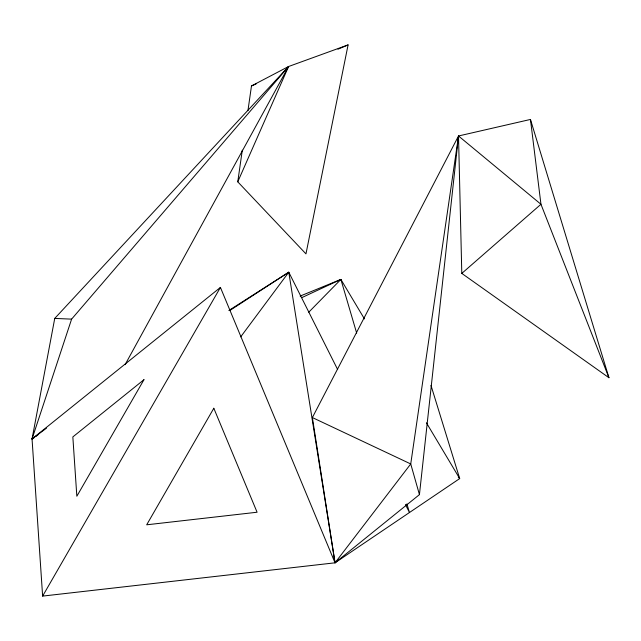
<?xml version="1.0" encoding="UTF-8"?>
<svg xmlns="http://www.w3.org/2000/svg" width="641" height="641" viewBox="0 0 641 641"><rect width="100%" height="100%" fill="white"/><g stroke="black" fill="none" stroke-linecap="round" stroke-linejoin="round"><path stroke-width="0.96" d="M242.29 150.186L237.763 181.82L305.965 253.876L348.087 44.902L288.578 66.512L54.741 318.417L32.05 438.957L42.627 596.098L335.035 562.814L419.438 494.628L458.515 135.98L530.452 119.45L608.95 377.733L461.8 273.403L458.515 135.98L540.956 204.271L608.95 377.733M247.939 110.653L251.48 85.942L288.578 66.512L237.763 181.82M430.984 385.393L459.701 478.579L335.035 562.814L220.416 287.416L32.05 438.957L34.534 437.282L32.05 438.957L71.6 319.138L288.578 66.512L125.107 364.649M312.375 417.563L410.737 463.948L335.035 562.814L312.375 417.563L458.515 135.98L410.737 463.948L419.438 494.628M42.627 596.098L220.416 287.416M240.695 336.878L288.779 272.209L337.671 369.585M308.738 312.215L340.876 279.42L364.441 318.906M461.8 273.403L540.956 204.271L530.452 119.45M32.05 438.957L46.44 428.188M36.184 436.168L37.835 435.047M230.047 310.348L288.779 272.209L335.035 562.814M228.853 310.492L288.779 272.209M301.959 297.552L340.876 279.42L356.684 333.136M251.48 85.942L256.079 83.987M337.967 49.197L348.087 44.902M300.156 296.07L340.876 279.42M54.741 318.417L71.6 319.138M458.299 477.16L459.701 478.579L426.409 422.78M405.416 504.491L409.455 512.536L406.915 503.898M143.961 379.696L76.84 496.246L72.842 436.914L143.961 379.696M213.814 408.253L146.693 524.803L257.089 512.231L213.814 408.253"/></g></svg>
